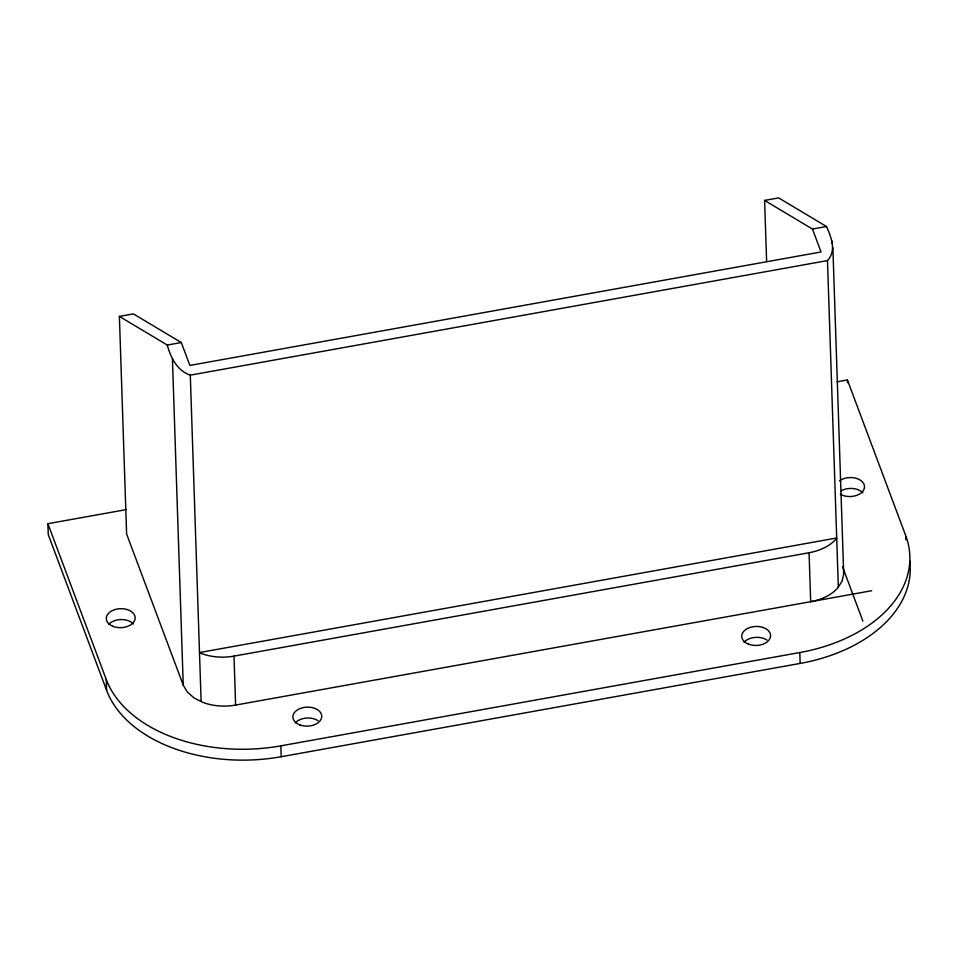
<?xml version="1.0" encoding="UTF-8"?>
<svg xmlns="http://www.w3.org/2000/svg" width="958" height="958" viewBox="0 0 958 958"><rect width="100%" height="100%" fill="white"/><g stroke="black" fill="none" stroke-linecap="round" stroke-linejoin="round"><path stroke-width="1.44" d="M766.628 261.522L764.604 200.426L778.626 197.899L826.503 226.531C831.197 237.045 836.753 250.792 827.484 260.588L838.322 586.955M871.708 590.727L235.608 705.076A43.338 28.489 -1.9 0 1 202.845 702.382L194.019 697.891L187.337 692.011L183.241 685.162L126.612 533.989L119.391 316.415L133.425 313.901L181.29 342.533L189.876 365.429L821.054 251.966L812.468 229.058L764.604 200.426M119.391 316.415L167.267 345.048L181.29 342.533M812.468 229.058L826.503 226.531M167.267 345.048C170.716 357.609 177.074 370.698 190.295 375.141L827.484 260.588M909.705 560.969A144.442 94.95 -1.9 0 1 800.158 663.427L281.185 756.724A144.442 94.95 -1.9 0 1 106.601 690.323L48.259 534.576L47.9 523.703L125.941 509.668M837.088 381.823L847.399 379.967L905.741 535.714A144.442 94.95 -1.9 0 1 799.798 652.542L280.826 745.851A144.442 94.95 -1.9 0 1 106.242 679.45L47.9 523.703M233.992 656.122L809.067 552.742A43.338 28.489 -1.9 0 0 835.807 539.342L836.693 537.989L199.504 652.554L201.216 653.428A43.338 28.489 -1.9 0 0 233.992 656.122L235.608 705.076M842.477 566.645L862.895 621.155M905.789 537.079L905.873 539.797M847.399 379.967L847.483 382.685M832.873 247.655L843.699 574.022L841.986 581.398L837.424 588.296A43.338 28.489 -1.9 0 1 810.684 601.696L809.067 552.742M831.64 240.278L831.748 243.26M799.798 652.542L800.158 663.427M280.826 745.851L281.185 756.724M190.295 375.141L201.12 701.507M172.416 358.795L183.241 685.162M106.242 679.45L106.601 690.323M839.436 480.832A14.442 9.496 -1.9 0 1 859.841 479.862A14.442 9.496 -1.9 0 1 860.727 493.262A14.442 9.496 -1.9 0 1 840.322 494.232M840.801 491.035A14.442 9.496 -1.9 0 1 862.871 492.855M108.733 624.353A14.442 9.496 -1.9 0 1 133.509 623.981M295.327 722.823A14.442 9.496 -1.9 0 1 318.104 720.751M744.162 642.135A14.442 9.496 -1.9 0 1 766.939 640.064M112.828 626.281A14.442 9.496 -1.9 0 0 135.138 618.413A14.442 9.496 -1.9 0 0 114.194 609.827A14.442 9.496 -1.9 0 0 112.828 626.281M299.818 724.895A14.442 9.496 -1.9 0 0 321.744 716.572A14.442 9.496 -1.9 0 0 300.369 708.441A14.442 9.496 -1.9 0 0 299.818 724.895M748.665 644.207A14.442 9.496 -1.9 0 0 770.591 635.884A14.442 9.496 -1.9 0 0 749.204 627.753A14.442 9.496 -1.9 0 0 748.665 644.207"/></g></svg>
